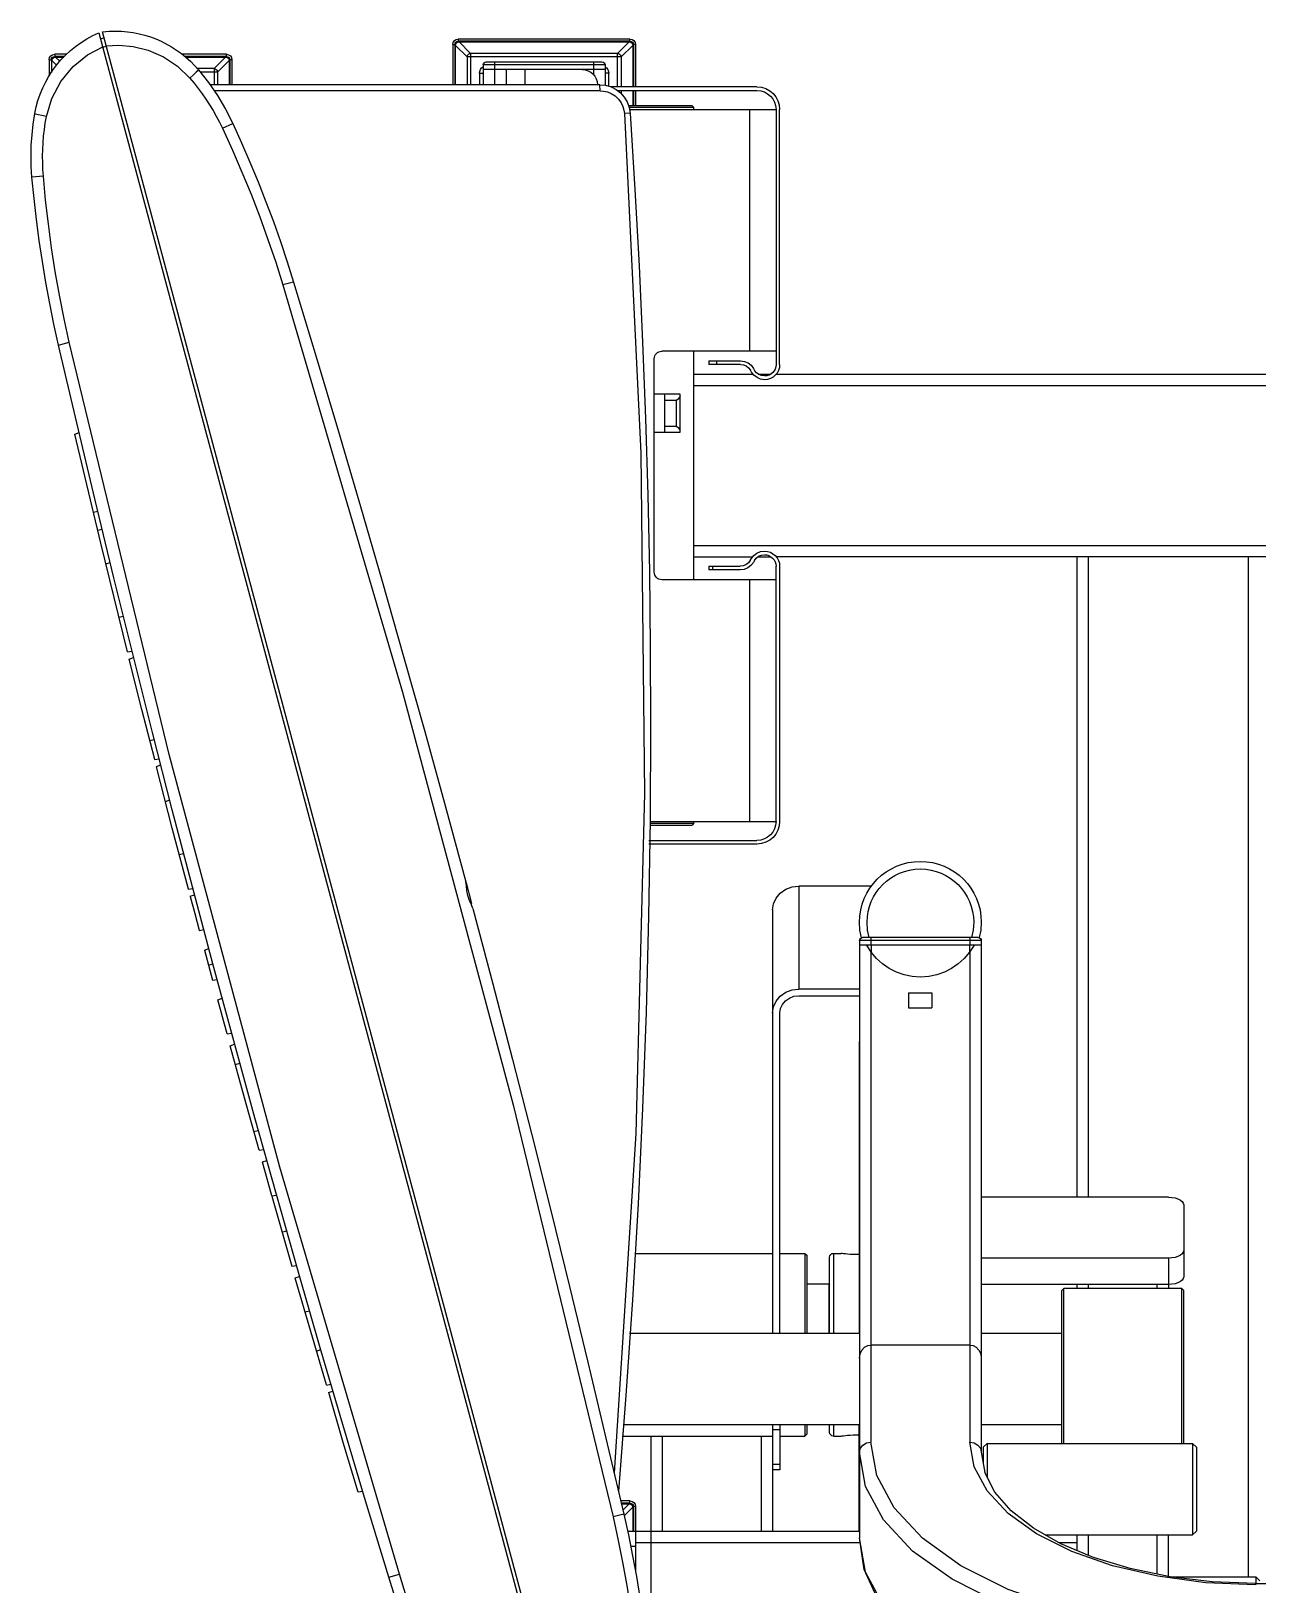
# Model space of a CAD drawing. Header units: millimetres. Extents: x 29224 to 62779, y 35576 to 54938.
# Drawn here: x 49689 to 50189, y 45287 to 45921 of the extents above; entities that cross this region are included whole.
import ezdxf

# ---------------------------------------------------------------- set-up
doc = ezdxf.new("R2010")
doc.units = ezdxf.units.MM

# ---------------------------------------------------------------- blocks, each defined once
blk = doc.blocks.new('A$C72363A16')
for points in [[(1.26, 825.08), (1.74, 827.35), (2.35, 829.57), (3.1, 831.74), (3.97, 833.85), (4.97, 835.89), (6.09, 837.86), (7.33, 839.75), (8.68, 841.57), (10.15, 843.3), (11.71, 844.93), (13.38, 846.48), (15.14, 847.91), (16.99, 849.25), (18.94, 850.47), (20.96, 851.57), (23.07, 852.55)], [(23.07, 852.55), (186.43, 242.85)], [(23.63, 850.44), (24.7, 850.83)], [(24.27, 852.86), (26.48, 853.06), (28.7, 853.12), (30.73, 853.07), (32.74, 852.9), (34.74, 852.62), (36.7, 852.24), (38.64, 851.75), (40.55, 851.16), (42.42, 850.47), (44.25, 849.67), (47.76, 847.8), (51.06, 845.54), (54.11, 842.93), (56.89, 839.97)], [(187.64, 243.17), (24.27, 852.86)], [(143.27, 848.54), (143.41, 849.27), (143.81, 849.87), (144.4, 850.27), (145.12, 850.42)], [(203.48, 850.42), (145.12, 850.42)], [(145.12, 850.42), (145.12, 849.69)], [(203.47, 850.42), (204.21, 850.27), (204.8, 849.87), (205.2, 849.27), (205.35, 848.54)], [(203.47, 849.69), (203.47, 850.42)], [(5.22, 824.11), (7.02, 830.26), (10.08, 835.99), (14.26, 841.04), (19.18, 845.02)], [(6.16, 843.38), (6.3, 844.1), (6.7, 844.69), (7.29, 845.09), (8.02, 845.23)], [(8.02, 845.23), (8.02, 844.5)], [(12.12, 845.23), (8.02, 845.23)], [(19.18, 845.02), (24.34, 847.81)], [(24.36, 847.71), (25.56, 848.02)], [(25.53, 848.12), (29.86, 848.36), (34.7, 847.92), (39.83, 846.67), (44.99, 844.43), (49.8, 841.2), (53.94, 837.16)], [(66.38, 845.23), (51.44, 845.23)], [(66.38, 845.23), (67.1, 845.09), (67.7, 844.69), (68.09, 844.1), (68.24, 843.38)], [(66.38, 844.5), (66.38, 845.23)], [(143.27, 848.54), (143.98, 848.54)], [(143.27, 848.54), (143.27, 834.9)], [(143.98, 848.54), (144.07, 848.99), (144.32, 849.36), (144.68, 849.6), (145.12, 849.69)], [(143.98, 848.54), (143.98, 834.9)], [(144.19, 848.28), (144.26, 848.67), (144.41, 848.98), (144.67, 849.24), (145.01, 849.43), (145.4, 849.48)], [(144.19, 834.9), (144.19, 848.28)], [(148.12, 844.32), (144.19, 848.28)], [(203.48, 849.69), (145.12, 849.69)], [(145.4, 849.48), (203.2, 849.48)], [(149.34, 845.55), (145.4, 849.48)], [(148.12, 844.32), (148.16, 844.5), (148.21, 844.69), (148.29, 844.84)], [(148.29, 844.84), (148.4, 845), (148.53, 845.16), (148.67, 845.26), (148.83, 845.36), (149, 845.47), (149.17, 845.52), (149.34, 845.55)], [(199.27, 845.55), (149.33, 845.55)], [(149.33, 845.55), (149.33, 834.9)], [(203.2, 849.48), (199.27, 845.55)], [(199.27, 834.19), (199.27, 845.55)], [(199.27, 845.55), (199.62, 845.47), (199.93, 845.26), (200.21, 845), (200.39, 844.69), (200.48, 844.32)], [(204.41, 848.28), (200.48, 844.32)], [(203.2, 849.48), (203.59, 849.43), (203.93, 849.24), (204.18, 848.98), (204.36, 848.67), (204.41, 848.28)], [(203.47, 849.69), (203.92, 849.6), (204.29, 849.36), (204.53, 848.99), (204.62, 848.54)], [(204.41, 848.28), (204.41, 834.19)], [(205.35, 848.54), (204.62, 848.54)], [(204.62, 848.54), (204.62, 834.19)], [(205.35, 848.54), (205.35, 834.19)], [(6.16, 843.38), (6.89, 843.38)], [(6.16, 843.38), (6.16, 837.81)], [(6.89, 843.38), (6.98, 843.82), (7.22, 844.18), (7.58, 844.42), (8.02, 844.5)], [(6.89, 843.38), (6.89, 839.06)], [(7.1, 843.1), (7.15, 843.49), (7.32, 843.83), (7.58, 844.09), (7.9, 844.24), (8.31, 844.3)], [(7.1, 839.32), (7.1, 843.1)], [(8.79, 841.4), (7.1, 843.1)], [(11.34, 844.5), (8.02, 844.5)], [(8.31, 844.3), (11.08, 844.3)], [(9.86, 842.76), (8.31, 844.3)], [(66.38, 844.5), (52.33, 844.5)], [(52.59, 844.3), (66.09, 844.3)], [(56.89, 839.97), (56.73, 839.71), (56.12, 839.11), (55.16, 838.23), (53.94, 837.16)], [(62.16, 840.36), (56.5, 840.36)], [(56.89, 839.97), (60.24, 835.71), (63.3, 831.24), (66.06, 826.58), (68.5, 821.74)], [(66.09, 844.3), (62.16, 840.36)], [(62.16, 840.36), (62.16, 834.9)], [(62.16, 840.36), (62.51, 840.29), (62.84, 840.1), (63.1, 839.84), (63.29, 839.5), (63.37, 839.17)], [(67.3, 843.1), (63.37, 839.17)], [(66.09, 844.3), (66.5, 844.24), (66.82, 844.09), (67.08, 843.83), (67.25, 843.49), (67.3, 843.1)], [(66.38, 844.5), (66.82, 844.42), (67.18, 844.18), (67.42, 843.82), (67.51, 843.38)], [(67.3, 843.1), (67.3, 834.9)], [(68.24, 843.38), (67.51, 843.38)], [(67.51, 843.38), (67.51, 834.9)], [(68.24, 843.38), (68.24, 834.9)], [(200.48, 844.32), (148.12, 844.32)], [(148.12, 844.32), (148.12, 834.9)], [(152.32, 838.78), (152.41, 839.44), (152.66, 840.06), (153.07, 840.6), (153.61, 841.01)], [(153.61, 841.61), (153.69, 842.02), (153.91, 842.35), (154.24, 842.57), (154.65, 842.66)], [(195, 841.61), (153.61, 841.61)], [(153.61, 841.61), (153.61, 840.08)], [(195, 840.08), (153.61, 840.08)], [(153.61, 840.08), (153.61, 834.9)], [(154.65, 842.66), (193.97, 842.66)], [(157.49, 842.66), (157.49, 840.08)], [(157.5, 840.08), (157.5, 834.9)], [(161.37, 840.08), (161.37, 834.9)], [(167.73, 840.08), (167.73, 834.9)], [(187.24, 840.08), (188.28, 839.97), (189.25, 839.67), (190.13, 839.19), (190.89, 838.56), (191.52, 837.79), (192, 836.91), (192.3, 835.94), (192.41, 834.9)], [(191.11, 840.08), (191.11, 838.25)], [(191.12, 842.66), (191.12, 840.08)], [(193.97, 842.66), (194.37, 842.57), (194.7, 842.35), (194.92, 842.02), (195, 841.61)], [(195, 841.61), (195, 840.08)], [(195, 841.01), (195.53, 840.6), (195.94, 840.06), (196.2, 839.44), (196.29, 838.78)], [(195, 840.08), (195, 834.71)], [(200.48, 844.32), (200.48, 834.19)], [(53.94, 837.16), (55.39, 835.42), (56.78, 833.64), (58.12, 831.82), (59.4, 829.97), (60.64, 828.07), (61.81, 826.14), (62.93, 824.17), (63.98, 822.16), (64.99, 820.1)], [(63.37, 839.17), (57.56, 839.17)], [(193.21, 834.9), (60.83, 834.9)], [(63.37, 839.17), (63.37, 834.9)], [(152.32, 838.78), (153.61, 838.78)], [(152.32, 838.78), (152.32, 834.9)], [(193.21, 834.9), (195.21, 834.7), (197.07, 834.15), (198.78, 833.27), (200.28, 832.11), (201.55, 830.68), (202.54, 829.04), (203.22, 827.21), (203.54, 825.23)], [(193.33, 832.84), (193.21, 834.9)], [(196.29, 838.78), (195, 838.78)], [(196.29, 834.43), (196.29, 838.78)], [(246.63, 834.19), (196.86, 834.19)], [(246.63, 834.19), (248.18, 834.03), (249.63, 833.58), (250.94, 832.87), (252.08, 831.93), (253.02, 830.79), (253.73, 829.48), (254.18, 828.03), (254.33, 826.48)], [(193.33, 832.84), (62.25, 832.84)], [(193.33, 832.84), (194.48, 832.76), (195.79, 832.45), (197.13, 831.9), (198.42, 831.09), (199.54, 830.02), (200.43, 828.8), (201.05, 827.52), (201.43, 826.25), (201.59, 825.1)], [(199.2, 832.94), (246.63, 832.94)], [(200.48, 832.94), (200.48, 831.85)], [(204.41, 832.94), (204.41, 827.76)], [(204.62, 832.94), (204.62, 827.76)], [(205.35, 832.94), (205.35, 827.76)], [(246.63, 832.94), (247.93, 832.81), (249.14, 832.43), (250.24, 831.84), (251.2, 831.05), (251.99, 830.1), (252.59, 829), (252.97, 827.79), (253.1, 826.48)], [(0.31, 803.49), (0.08, 807.09), (0, 810.7), (0.08, 814.31), (0.32, 817.91), (0.71, 821.5), (1.26, 825.08)], [(5.22, 824.11), (3.63, 824.43), (2.36, 824.71), (1.54, 824.95), (1.26, 825.08)], [(4.18, 803.83), (4.02, 806.09), (3.94, 808.36), (3.92, 810.62), (3.97, 812.89), (4.09, 815.16), (4.27, 817.4), (4.52, 819.63), (4.83, 821.87), (5.22, 824.11)], [(201.59, 825.1), (207.17, 709.71), (208.45, 594.13), (205.43, 478.59), (198.1, 363.29)], [(203.54, 825.21), (205.17, 799.28), (206.58, 773.35), (207.78, 747.41), (208.76, 721.45), (209.52, 695.5), (210.06, 669.53), (210.39, 643.57), (210.49, 617.6), (210.32, 585), (209.81, 552.4), (208.95, 519.81), (207.75, 487.23), (206.21, 454.66), (204.33, 422.11), (202.11, 389.59), (199.54, 357.08)], [(203.54, 825.23), (201.59, 825.1)], [(224.58, 827.76), (203.03, 827.76)], [(225.22, 827.11), (203.21, 827.11)], [(203.37, 826.48), (253.1, 826.48)], [(224.58, 827.76), (225.22, 827.11)], [(225.22, 826.48), (225.22, 827.11)], [(244.15, 744.35), (244.15, 826.48)], [(253.1, 826.48), (253.1, 739.82)], [(254.33, 739.82), (254.33, 826.48)], [(64.99, 820.1), (68.5, 821.74)], [(64.99, 820.1), (68.4, 812.68), (71.65, 805.18), (74.75, 797.66), (77.69, 790.05), (80.48, 782.37), (83.11, 774.66), (85.58, 766.87)], [(68.5, 821.74), (71.5, 815.17), (74.38, 808.55), (77.15, 801.88), (79.8, 795.16), (82.33, 788.4), (84.74, 781.59), (87.03, 774.73), (89.2, 767.84)], [(4.18, 803.83), (0.31, 803.49)], [(9.35, 746.46), (7.78, 753.51), (6.34, 760.59), (5.03, 767.69), (3.83, 774.82), (2.77, 781.96), (1.82, 789.12), (1, 796.3), (0.31, 803.49)], [(12.97, 747.42), (11.22, 755.39), (9.63, 763.39), (8.22, 771.43), (6.96, 779.48), (5.87, 787.58), (4.95, 795.68), (4.18, 803.83)], [(89.2, 767.84), (85.58, 766.87)], [(85.58, 766.87), (126.2, 628.57), (163.76, 488.36), (197.73, 348.3)], [(89.19, 767.84), (96.89, 742.47), (104.47, 717.07), (111.95, 691.64), (119.32, 666.18), (126.58, 640.69), (133.74, 615.17), (140.78, 589.61), (147.72, 564.03)], [(9.35, 746.46), (12.97, 747.42)], [(9.35, 746.46), (9.36, 746.46)], [(121.52, 327.87), (113.66, 353.8), (105.9, 379.75), (98.27, 405.74), (90.74, 431.77), (83.33, 457.82), (76.03, 483.91), (68.85, 510.03), (61.78, 536.18), (54.83, 562.36), (47.99, 588.57), (41.27, 614.81), (34.66, 641.08), (28.16, 667.38), (21.78, 693.71), (15.51, 720.07), (9.36, 746.46)], [(125.13, 328.85), (84.52, 467.14), (46.94, 607.34), (12.97, 747.42)], [(211.7, 741.77), (211.76, 742.28), (211.91, 742.77), (212.15, 743.2), (212.47, 743.59), (212.85, 743.9), (213.29, 744.14), (213.78, 744.29), (214.3, 744.35)], [(211.7, 669.32), (211.7, 741.77)], [(253.1, 744.35), (214.3, 744.35)], [(225.22, 666.74), (225.22, 744.35)], [(230.32, 741.09), (241.01, 741.09)], [(230.32, 741.09), (230.32, 739.87)], [(241.01, 739.87), (230.32, 739.87)], [(232.9, 741.09), (232.9, 739.87)], [(241.01, 741.09), (242.35, 740.92), (243.58, 740.41), (244.63, 739.61), (245.45, 738.54)], [(241.01, 739.87), (242.03, 739.73), (242.96, 739.34), (243.76, 738.73), (244.39, 737.92)], [(254.33, 739.82), (254.23, 738.78), (253.93, 737.82), (253.46, 736.95), (252.83, 736.19), (252.08, 735.56), (251.2, 735.09), (250.24, 734.79), (249.2, 734.69), (247.87, 734.87), (246.65, 735.38), (245.59, 736.19), (244.76, 737.27)], [(253.1, 739.82), (253.02, 739.04), (252.79, 738.31), (252.43, 737.65), (251.96, 737.08), (251.38, 736.6), (250.72, 736.24), (249.99, 736.02), (249.2, 735.94), (248.19, 736.07), (247.27, 736.45), (246.47, 737.06), (245.84, 737.86)], [(225.22, 736.59), (245.38, 736.59)], [(244.76, 737.27), (244.39, 737.92)], [(245.45, 738.54), (245.84, 737.86)], [(247.07, 736.59), (251.24, 736.59)], [(253.05, 736.59), (677.46, 736.59)], [(220.53, 729.74), (211.7, 729.74)], [(215.36, 716.8), (215.36, 729.74)], [(220.53, 729.14), (220.34, 728.72), (219.93, 728.23), (219.3, 727.63)], [(220.53, 716.8), (220.53, 729.74)], [(225.22, 732.71), (677.46, 732.71)], [(219.3, 727.63), (215.36, 727.63)], [(219.3, 718.88), (219.3, 727.63)], [(215.36, 718.88), (219.3, 718.88)], [(219.3, 718.88), (219.93, 718.28), (220.34, 717.79), (220.53, 717.4)], [(14.82, 716.2), (16.29, 716.74)], [(32.77, 642.19), (23.68, 679.18), (14.82, 716.22)], [(14.82, 716.2), (14.82, 716.22)], [(211.7, 716.8), (220.53, 716.8)], [(21.16, 689.63), (22.67, 689.97)], [(22.62, 683.59), (24.14, 683.85)], [(225.22, 678.39), (677.46, 678.39)], [(244.69, 673.85), (245.52, 674.94), (246.58, 675.76), (247.82, 676.28), (249.17, 676.46), (250.21, 676.35), (251.18, 676.05), (252.05, 675.57), (252.82, 674.94), (253.45, 674.17), (253.93, 673.29), (254.23, 672.32), (254.33, 671.28)], [(25.39, 672.11), (26.86, 672.63)], [(225.22, 674.51), (245.18, 674.51)], [(230.25, 671.28), (240.95, 671.28)], [(230.25, 671.28), (230.25, 670.03)], [(231.55, 671.28), (231.55, 670.03)], [(245.4, 672.63), (244.57, 671.54), (243.51, 670.72), (242.27, 670.2), (240.92, 670.03)], [(244.31, 673.23), (243.69, 672.41), (242.89, 671.79), (241.96, 671.41), (240.95, 671.28)], [(244.32, 673.23), (244.69, 673.85)], [(245.77, 673.23), (245.4, 672.63)], [(245.77, 673.23), (246.4, 674.05), (247.2, 674.68), (248.14, 675.07), (249.17, 675.21), (249.96, 675.13), (250.7, 674.9), (251.37, 674.53), (251.95, 674.05), (252.43, 673.47), (252.79, 672.8), (253.02, 672.07), (253.1, 671.28)], [(247, 674.51), (251.34, 674.51)], [(253.1, 584.62), (253.1, 671.28)], [(677.46, 674.51), (253.15, 674.51)], [(254.33, 671.28), (254.33, 584.62)], [(355.38, 456.93), (355.38, 674.51)], [(359.26, 456.93), (359.26, 674.51)], [(413.59, 327.86), (413.59, 674.51)], [(214.3, 666.74), (213.78, 666.8), (213.29, 666.95), (212.85, 667.18), (212.47, 667.5), (212.15, 667.88), (211.91, 668.32), (211.76, 668.8), (211.7, 669.32)], [(253.1, 666.74), (214.3, 666.74)], [(240.92, 670.03), (230.25, 670.03)], [(244.15, 584.62), (244.15, 666.74)], [(29.83, 654.04), (31.37, 654.32)], [(32.77, 642.19), (34.31, 642.42)], [(33.37, 639.77), (34.84, 640.31)], [(33.37, 639.77), (33.38, 639.77)], [(42, 605.6), (37.67, 622.67), (33.38, 639.77)], [(40.35, 612.06), (41.86, 612.42)], [(41.99, 605.65), (43.53, 605.91)], [(42.6, 603.25), (44.06, 603.8)], [(42.6, 603.25), (42.62, 603.2)], [(53.44, 561.54), (47.99, 582.36), (42.62, 603.2)], [(45.64, 591.41), (47.12, 591.93)], [(210.17, 583.34), (224.58, 583.34)], [(210.19, 583.98), (225.22, 583.98)], [(210.21, 584.62), (253.1, 584.62)], [(225.22, 583.98), (224.58, 583.34)], [(225.22, 583.98), (225.22, 584.62)], [(253.1, 584.62), (252.97, 583.31), (252.59, 582.1), (251.99, 581), (251.2, 580.04), (250.24, 579.25), (249.14, 578.65), (247.93, 578.28), (246.63, 578.14)], [(254.33, 584.62), (254.18, 583.06), (253.73, 581.61), (253.02, 580.3), (252.08, 579.16), (250.94, 578.22), (249.63, 577.51), (248.18, 577.06), (246.63, 576.91)], [(246.63, 576.91), (209.91, 576.91)], [(209.93, 578.14), (246.63, 578.14)], [(50.32, 573.39), (51.85, 573.68)], [(282.12, 545.1), (281.61, 547.7), (281.44, 550.34), (281.55, 552.46), (281.87, 554.51), (282.38, 556.49), (283.07, 558.39), (283.94, 560.2), (284.98, 561.91), (286.17, 563.5), (287.51, 564.97), (288.98, 566.31), (290.57, 567.5), (292.28, 568.54), (294.08, 569.41), (295.98, 570.1), (297.97, 570.61), (300.02, 570.93), (302.13, 571.03), (304.25, 570.93), (306.3, 570.61), (308.28, 570.1), (310.18, 569.41), (311.99, 568.54), (313.7, 567.5), (315.29, 566.31), (316.76, 564.97), (318.1, 563.5), (319.29, 561.91), (320.33, 560.2), (321.2, 558.39), (321.89, 556.49), (322.4, 554.51), (322.72, 552.46), (322.82, 550.34), (322.66, 547.7), (322.16, 545.11)], [(284.79, 545.15), (284.22, 547.71), (284.02, 550.34), (284.12, 552.19), (284.39, 553.99), (284.84, 555.72), (285.45, 557.39), (286.21, 558.97), (287.12, 560.46), (288.16, 561.85), (289.33, 563.14), (290.62, 564.31), (292.01, 565.35), (293.51, 566.26), (295.09, 567.02), (296.75, 567.63), (298.49, 568.08), (300.28, 568.35), (302.13, 568.44), (303.98, 568.35), (305.78, 568.08), (307.52, 567.63), (309.18, 567.02), (310.77, 566.26), (312.26, 565.35), (313.65, 564.31), (314.94, 563.14), (316.11, 561.85), (317.15, 560.46), (318.06, 558.97), (318.82, 557.39), (319.43, 555.72), (319.88, 553.99), (320.15, 552.19), (320.25, 550.34), (320.05, 547.71), (319.49, 545.15)], [(53.42, 561.58), (54.96, 561.83)], [(54.05, 559.17), (55.52, 559.71)], [(150.14, 555.03), (149.66, 556.22), (148.97, 557.73), (148.4, 559.39), (148.06, 561.12), (147.9, 562.77), (147.72, 564.03)], [(147.77, 563.82), (148.73, 560.26), (149.67, 556.7)], [(251.91, 554.51), (252.21, 556.62), (253.11, 558.57), (254.53, 560.25), (256.39, 561.54), (258.54, 562.35), (260.86, 562.62)], [(285.56, 562.62), (260.86, 562.62)], [(260.86, 562.62), (260.86, 527.64)], [(54.05, 559.17), (54.07, 559.13)], [(54.07, 559.13), (55.6, 553.37), (57.12, 547.61)], [(149.69, 556.72), (149.67, 556.7)], [(150.12, 555.03), (156.91, 529.41), (163.59, 503.75), (170.16, 478.07), (176.62, 452.36), (182.96, 426.63), (189.2, 400.87), (195.33, 375.08), (201.34, 349.26)], [(251.91, 554.51), (251.91, 410.64)], [(57.12, 547.57), (58.66, 547.84)], [(281.47, 544.13), (281.55, 544.53), (281.77, 544.86), (282.1, 545.08), (282.5, 545.16)], [(322.85, 544.13), (281.47, 544.13)], [(281.47, 544.13), (281.47, 542.57)], [(321.82, 545.16), (282.5, 545.16)], [(285.35, 545.16), (285.35, 542.57)], [(318.97, 545.16), (318.97, 542.57)], [(321.82, 545.16), (322.22, 545.08), (322.55, 544.86), (322.77, 544.53), (322.85, 544.13)], [(322.85, 544.13), (322.85, 542.57)], [(58.92, 540.88), (60.38, 541.41)], [(58.92, 540.9), (60.29, 535.78), (61.65, 530.64)], [(58.92, 540.88), (58.92, 540.9)], [(281.47, 542.57), (281.47, 341.24)], [(283.94, 542.57), (281.47, 542.57)], [(320.38, 542.57), (318.87, 540.18), (317.07, 538.05), (315.03, 536.19), (312.76, 534.63), (310.31, 533.38), (307.71, 532.47), (304.98, 531.9), (302.16, 531.71), (299.34, 531.9), (296.62, 532.47), (294.01, 533.38), (291.56, 534.63), (289.29, 536.19), (287.25, 538.05), (285.45, 540.18), (283.94, 542.57)], [(320.38, 542.57), (283.94, 542.57)], [(284.05, 542.57), (284.05, 542.39)], [(285.35, 540.34), (285.35, 373.71)], [(285.45, 542.57), (285.45, 540.21)], [(318.87, 542.57), (318.87, 540.21)], [(318.97, 540.34), (318.97, 373.71)], [(320.27, 542.57), (320.27, 542.39)], [(322.85, 542.57), (320.38, 542.57)], [(322.85, 542.57), (322.85, 370.34)], [(60.27, 535.77), (61.77, 536.18)], [(61.64, 530.68), (63.18, 530.94)], [(63.45, 523.99), (64.91, 524.52)], [(63.45, 523.99), (63.46, 523.95)], [(66.59, 512.44), (65.01, 518.2), (63.46, 523.95)], [(251.91, 519.52), (252.21, 521.63), (253.11, 523.59), (254.53, 525.27), (256.39, 526.56), (258.54, 527.36), (260.86, 527.64)], [(254.39, 519.52), (254.62, 521.05), (255.26, 522.45), (256.29, 523.68), (257.63, 524.6), (259.18, 525.19), (260.86, 525.4)], [(281.47, 527.64), (260.86, 527.64)], [(260.86, 525.4), (281.47, 525.4)], [(298.12, 526.41), (305.99, 526.41)], [(298.12, 526.41), (298.12, 521.24)], [(305.99, 526.41), (305.99, 521.24)], [(254.39, 410.64), (254.39, 519.52)], [(298.12, 521.24), (305.99, 521.24)], [(66.59, 512.4), (68.12, 512.68)], [(67.67, 508.4), (69.14, 508.94)], [(67.67, 508.4), (67.69, 508.37)], [(77.47, 472.95), (72.56, 490.65), (67.69, 508.36)], [(281.47, 509.88), (281.33, 509.85)], [(281.33, 509.85), (281.33, 410.64)], [(69.43, 502.02), (70.91, 502.47)], [(75.7, 479.28), (77.21, 479.64)], [(77.49, 472.9), (79.01, 473.17)], [(78.59, 468.91), (80.05, 469.45)], [(78.59, 468.91), (78.61, 468.87)], [(81.84, 457.4), (80.22, 463.14), (78.61, 468.87)], [(81.83, 457.35), (83.37, 457.62)], [(81.89, 457.21), (81.89, 457.19)], [(88.66, 433.42), (85.26, 445.3), (81.89, 457.19)], [(386.43, 456.93), (322.85, 456.93)], [(386.43, 456.93), (387.58, 456.87), (388.67, 456.67), (389.65, 456.36), (390.48, 455.96), (391.08, 455.47), (391.47, 454.91), (391.6, 454.34)], [(391.6, 454.34), (391.6, 429.86)], [(85.34, 445.01), (86.8, 445.54)], [(391.6, 438.82), (391.47, 438.25), (391.08, 437.7), (390.48, 437.21), (389.65, 436.8), (388.67, 436.49), (387.58, 436.3), (386.43, 436.24)], [(88.63, 433.46), (90.17, 433.74)], [(205.19, 437.85), (251.91, 437.85)], [(254.39, 437.85), (262.93, 437.85)], [(262.93, 437.85), (262.93, 410.64)], [(262.93, 437.85), (263.55, 437.23)], [(263.55, 437.23), (263.55, 410.64)], [(271.31, 436.56), (271.41, 437.06), (271.69, 437.47), (272.1, 437.75), (272.6, 437.85)], [(271.31, 410.64), (271.31, 436.56)], [(272.6, 437.85), (272.6, 410.64)], [(272.6, 437.85), (275.19, 437.85)], [(275.28, 437.83), (275.19, 437.85)], [(280.36, 437.41), (279.33, 437.43), (278.34, 437.48), (277.43, 437.56), (276.65, 437.64), (276.03, 437.72), (275.56, 437.79), (275.28, 437.83)], [(281.33, 437.43), (280.36, 437.41)], [(386.43, 436.24), (322.85, 436.24)], [(386.43, 436.24), (386.43, 425.89)], [(89.78, 429.49), (91.24, 430.02)], [(89.78, 429.48), (89.78, 429.46)], [(100.34, 393.13), (95.03, 411.29), (89.78, 429.46)], [(391.6, 429.86), (391.47, 429.29), (391.08, 428.74), (390.48, 428.25), (389.65, 427.84), (388.67, 427.53), (387.58, 427.34), (386.43, 427.27)], [(263.55, 427.5), (271, 427.5)], [(271, 427.5), (271, 410.64)], [(271, 427.5), (271.31, 427.19)], [(386.43, 427.27), (322.85, 427.27)], [(350.83, 425.89), (350.21, 425.27)], [(350.21, 373.26), (350.21, 425.27)], [(390.97, 425.89), (350.83, 425.89)], [(350.83, 373.26), (350.83, 425.89)], [(355.38, 425.89), (355.38, 427.27)], [(359.26, 425.89), (359.26, 427.27)], [(382.55, 425.89), (382.55, 427.27)], [(390.97, 373.26), (390.97, 425.89)], [(391.6, 425.27), (390.97, 425.89)], [(391.6, 373.26), (391.6, 425.27)], [(93.08, 417.95), (94.61, 418.3)], [(281.47, 410.64), (203.29, 410.64)], [(281.47, 402.21), (281.68, 403.7), (282.3, 404.99), (283.19, 405.94), (284.24, 406.51), (285.35, 406.7)], [(318.97, 406.7), (285.35, 406.7)], [(318.97, 406.7), (320.08, 406.51), (321.12, 405.94), (322.02, 404.99), (322.63, 403.7), (322.85, 402.21)], [(350.21, 410.64), (322.85, 410.64)], [(96.96, 404.63), (98.42, 405.16)], [(100.34, 393.11), (101.87, 393.38)], [(101.09, 390.53), (102.55, 391.06)], [(101.09, 390.53), (101.11, 390.53)], [(111.13, 356.77), (106.09, 373.64), (101.11, 390.53)], [(200.84, 375.76), (251.91, 375.76)], [(281.47, 379.6), (201.12, 379.6)], [(210.52, 375.76), (210.52, 290.43)], [(214.4, 375.76), (214.4, 343.39)], [(248.03, 375.76), (248.03, 343.39)], [(251.91, 379.6), (251.91, 343.39)], [(251.91, 378), (254.39, 378)], [(254.39, 379.6), (254.39, 364.26)], [(254.39, 375.76), (262.93, 375.76)], [(262.93, 379.6), (262.93, 375.76)], [(262.93, 375.76), (263.55, 376.39)], [(263.55, 379.6), (263.55, 376.39)], [(271.31, 377.06), (271.31, 379.54)], [(272.6, 375.76), (272.1, 375.86), (271.69, 376.14), (271.41, 376.55), (271.31, 377.06)], [(272.6, 379.6), (272.6, 375.76)], [(272.6, 375.76), (275.19, 375.76)], [(275.19, 375.76), (275.28, 375.78)], [(275.28, 375.78), (275.56, 375.83), (276.03, 375.89), (276.65, 375.98), (277.43, 376.06), (278.34, 376.13), (279.33, 376.18), (280.36, 376.2)], [(280.36, 376.2), (281.33, 376.18)], [(281.33, 343.39), (281.33, 379.6)], [(350.21, 379.6), (322.85, 379.6)], [(281.47, 370.34), (281.76, 371.63), (282.6, 372.73), (283.87, 373.46), (285.35, 373.71)], [(415.97, 303.09), (392.62, 304.11), (369.97, 307.14), (348.72, 312.1), (329.52, 318.82), (312.93, 327.11), (299.49, 336.71), (289.57, 347.34), (283.5, 358.67), (281.47, 370.34)], [(415.97, 308.4), (393.29, 309.39), (371.3, 312.34), (350.66, 317.15), (332.02, 323.68), (315.92, 331.73), (302.85, 341.05), (293.23, 351.37), (287.33, 362.37), (285.35, 373.71)], [(382.8, 328.13), (367.47, 331.7), (353.62, 336.56), (341.65, 342.53), (331.96, 349.46), (324.8, 357.12), (320.43, 365.29), (318.97, 373.71)], [(318.97, 373.71), (320.45, 373.46), (321.7, 372.73), (322.56, 371.63), (322.85, 370.34)], [(322.85, 370.34), (324.04, 363.4)], [(323.5, 371.96), (324.8, 373.26)], [(323.5, 371.96), (323.5, 366.56)], [(324.8, 373.26), (394.62, 373.26)], [(324.8, 373.26), (324.8, 361.92)], [(394.62, 373.26), (394.62, 342.22)], [(394.62, 373.26), (395.92, 371.96)], [(395.92, 371.96), (395.92, 343.52)], [(254.39, 366.14), (251.91, 366.14)], [(254.39, 364.26), (251.91, 364.26)], [(415.97, 325.72), (401.29, 326.29), (386.98, 327.99), (373.41, 330.76), (360.96, 334.51), (349.91, 339.13), (340.55, 344.46), (333.01, 350.38), (327.47, 356.72), (324.04, 363.4)], [(111.12, 356.79), (112.66, 357.06)], [(203.47, 353.73), (200.3, 353.73)], [(203.47, 353.73), (204.21, 353.58), (204.8, 353.19), (205.2, 352.59), (205.35, 351.87)], [(203.47, 353.01), (203.47, 353.73)], [(201.35, 349.26), (197.73, 348.3)], [(203.47, 353.01), (200.47, 353.01)], [(200.52, 352.8), (203.2, 352.8)], [(203.2, 352.8), (201.03, 350.63)], [(201.35, 349.26), (201.34, 349.26)], [(201.35, 349.26), (202.92, 342.21), (204.36, 335.13), (205.67, 328.03), (206.87, 320.9), (207.94, 313.76), (208.88, 306.6), (209.7, 299.42), (210.39, 292.23)], [(204.41, 351.59), (201.5, 348.66)], [(203.2, 352.8), (203.59, 352.74), (203.93, 352.57), (204.18, 352.32), (204.36, 351.98), (204.41, 351.59)], [(203.47, 353.01), (203.92, 352.92), (204.29, 352.68), (204.53, 352.31), (204.62, 351.87)], [(204.41, 351.59), (204.41, 343.39)], [(204.62, 351.87), (204.62, 343.39)], [(205.35, 351.87), (204.62, 351.87)], [(205.35, 351.87), (205.35, 343.39)], [(197.73, 348.3), (199.48, 340.33), (201.07, 332.32), (202.49, 324.29), (203.74, 316.23), (204.83, 308.14), (205.75, 300.03), (206.52, 291.89)], [(281.47, 343.39), (202.64, 343.39)], [(205.35, 343.39), (205.35, 329.76)], [(394.62, 342.22), (395.92, 343.52)], [(205.35, 338.21), (203.74, 338.21)], [(281.72, 339.51), (205.35, 339.5)], [(415.97, 272.04), (395.04, 272.86), (374.59, 275.34), (355.14, 279.42), (337.11, 285.02), (320.97, 292.03), (307.15, 300.3), (296.05, 309.62), (287.95, 319.78), (283.07, 330.44), (281.47, 341.24)], [(415.97, 273.98), (392.62, 275), (369.97, 278.03), (348.72, 282.99), (329.52, 289.71), (312.93, 298), (299.49, 307.61), (289.57, 318.23), (283.5, 329.56), (281.47, 341.24)], [(344.49, 342.22), (394.62, 342.22)], [(355.38, 339.51), (349.26, 339.51)], [(355.38, 336.84), (355.38, 342.22)], [(359.28, 335.21), (359.28, 342.22)], [(382.54, 328.9), (382.54, 342.22)], [(386.43, 328.11), (386.43, 342.22)], [(121.51, 327.87), (125.13, 328.85)], [(142.2, 273.96), (139.2, 280.53), (136.32, 287.16), (133.56, 293.83), (130.91, 300.55), (128.38, 307.32), (125.97, 314.13), (123.68, 320.98), (121.51, 327.87)], [(145.72, 275.61), (142.3, 283.03), (139.06, 290.52), (135.96, 298.06), (133.02, 305.67), (130.23, 313.34), (127.6, 321.06), (125.13, 328.85)], [(415.97, 325.2), (399.13, 325.94), (382.8, 328.13)], [(416.17, 327.86), (388.05, 327.86)], [(416.17, 325.72), (416.17, 327.86)], [(417.47, 326.56), (416.17, 327.86)], [(415.97, 325.72), (572.5, 325.72)], [(415.97, 325.72), (415.97, 325.2)]]:
    blk.add_lwpolyline(points)

msp = doc.modelspace()

# ---------------------------------------------------------------- block references
at = {"xscale": 1.2, "yscale": 1.2, "zscale": 1.2}
msp.add_blockref('A$C72363A16', (49688.5, 44896.75), dxfattribs=at)

doc.saveas('drawing.dxf')
